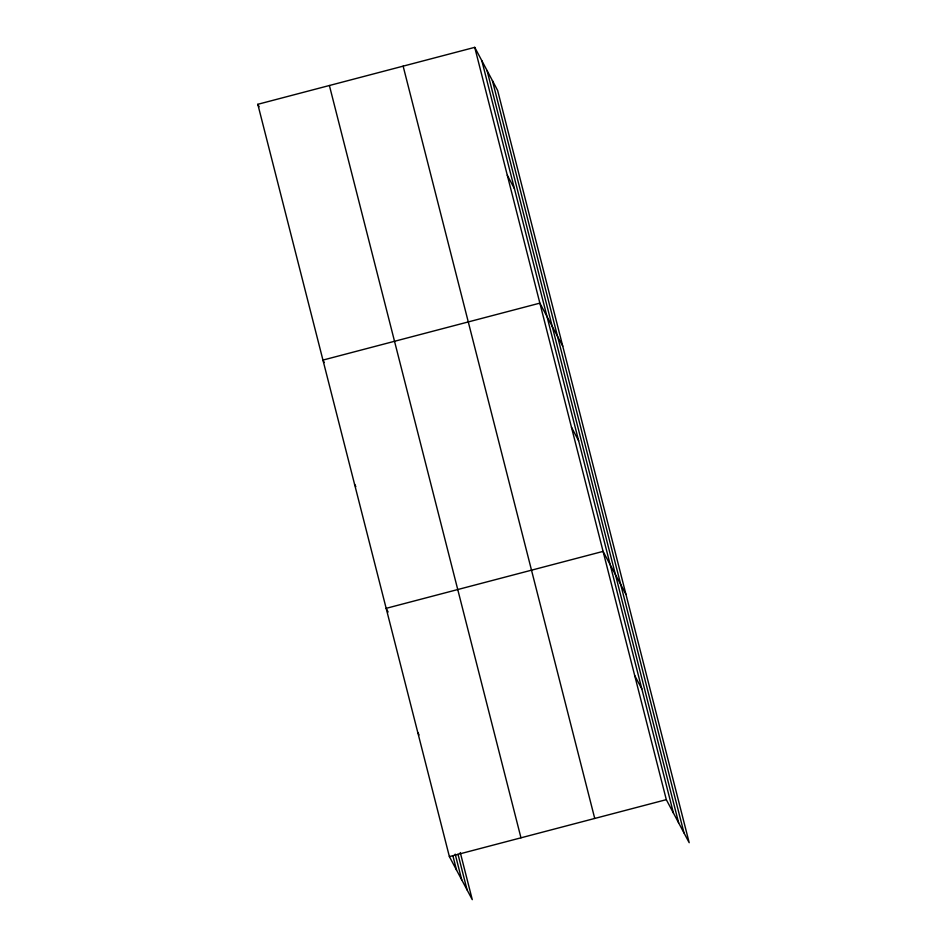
<?xml version="1.0" encoding="UTF-8"?>
<svg xmlns="http://www.w3.org/2000/svg" width="947" height="947" viewBox="0 0 947 947"><rect width="100%" height="100%" fill="white"/><g stroke="black" fill="none" stroke-linecap="round" stroke-linejoin="round"><path stroke-width="1.42" d="M460.278 852.56L472.269 899.65L449.387 856.609L257.809 104.3L474.731 47.35L497.613 90.391L689.191 842.7L666.309 799.659L474.731 47.35M449.387 856.609L666.309 799.659M507.296 175.242L514.434 188.678M562.755 346.176L539.861 303.135L322.939 360.085L324.241 362.523M571.479 427.263L578.617 440.698M625.979 594.444L603.085 551.391L386.163 608.341L388.116 612.011M634.691 675.531L641.841 688.954M257.809 104.3L259.099 106.739M354.557 484.213L355.847 486.651M417.769 732.469L419.071 734.919M492.416 80.625L683.994 832.934M487.066 70.552L678.644 822.86M481.869 60.786L673.447 813.082M403.138 66.148L594.728 818.445M329.39 85.502L520.968 837.811M457.993 854.206L467.072 889.872M455.187 854.123L461.722 879.81M452.891 855.768L456.525 870.033"/></g></svg>
